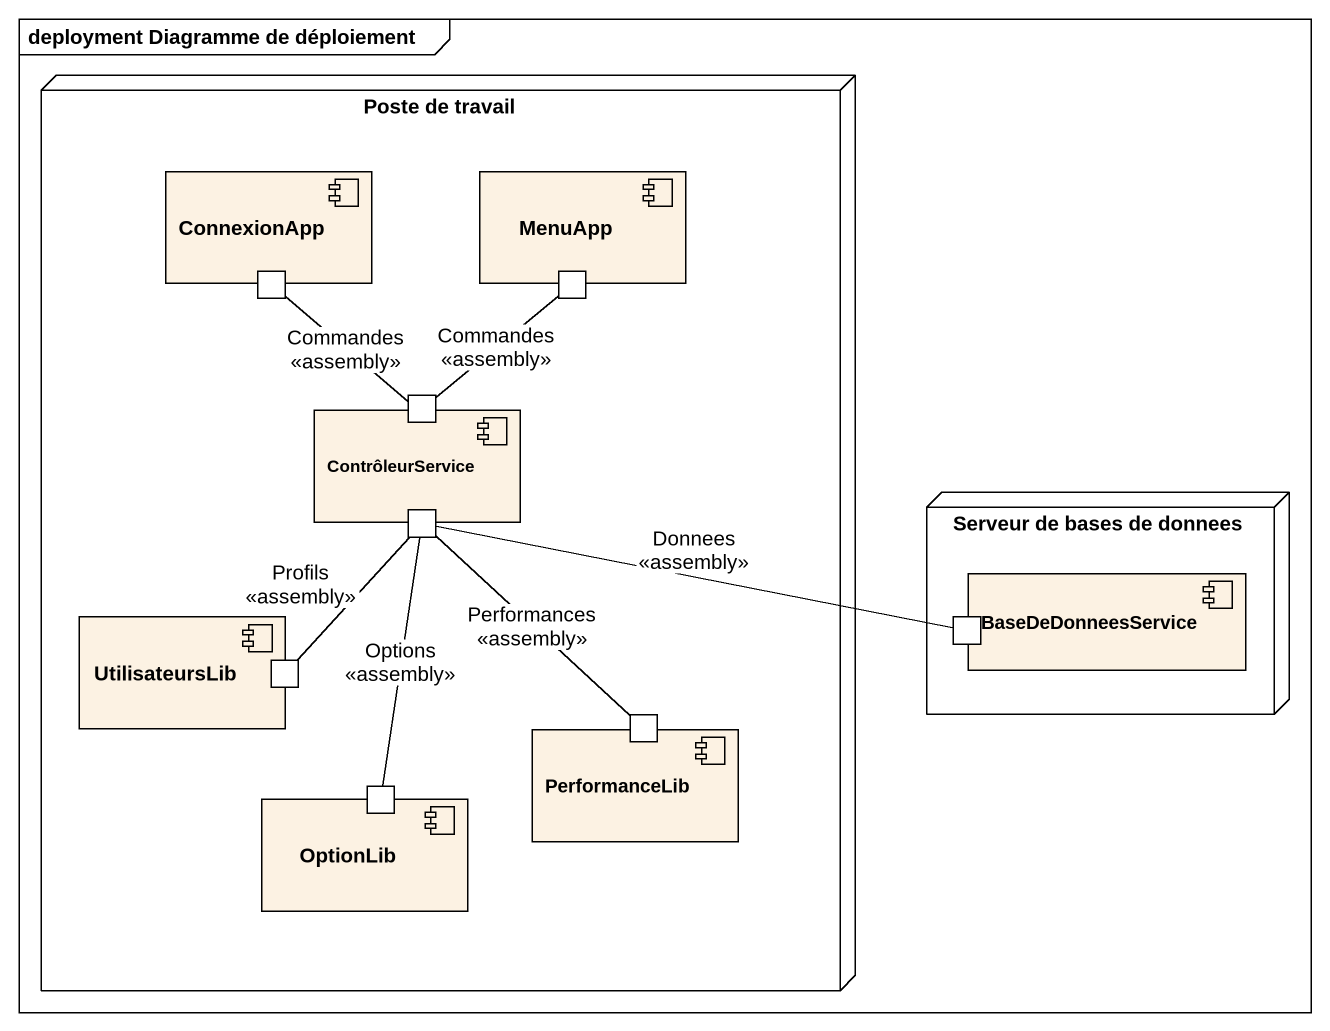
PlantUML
@startuml
mainframe deployment Diagramme de déploiement
node "Poste de travail" as Poste_de_travail {
  component ConnexionApp {
    port " " as port1
  }
  component MenuApp {
    port " " as port2
  }
  component ContrôleurService {
    port " " as port3
    port " " as port4
  }
  component UtilisateursLib {
    port " " as port6
  }
  component OptionLib {
    port " " as port8
  }
  component PerformanceLib {
    port " " as port7
  }
}
node "Serveur de bases de donnees" as Serveur_de_bases_de_donnees {
  component BaseDeDonneesService {
    port " " as port5
  }
}
port1 -- port3 : Commandes\n<<assembly>>
port2 -- port3 : Commandes\n<<assembly>>
port4 -right- port5 : Donnees\n<<assembly>>
port4 -- port6 : Profils\n<<assembly>>
port4 -- port7 : Performances\n<<assembly>>
port4 -- port8 : Options\n<<assembly>>
@enduml
